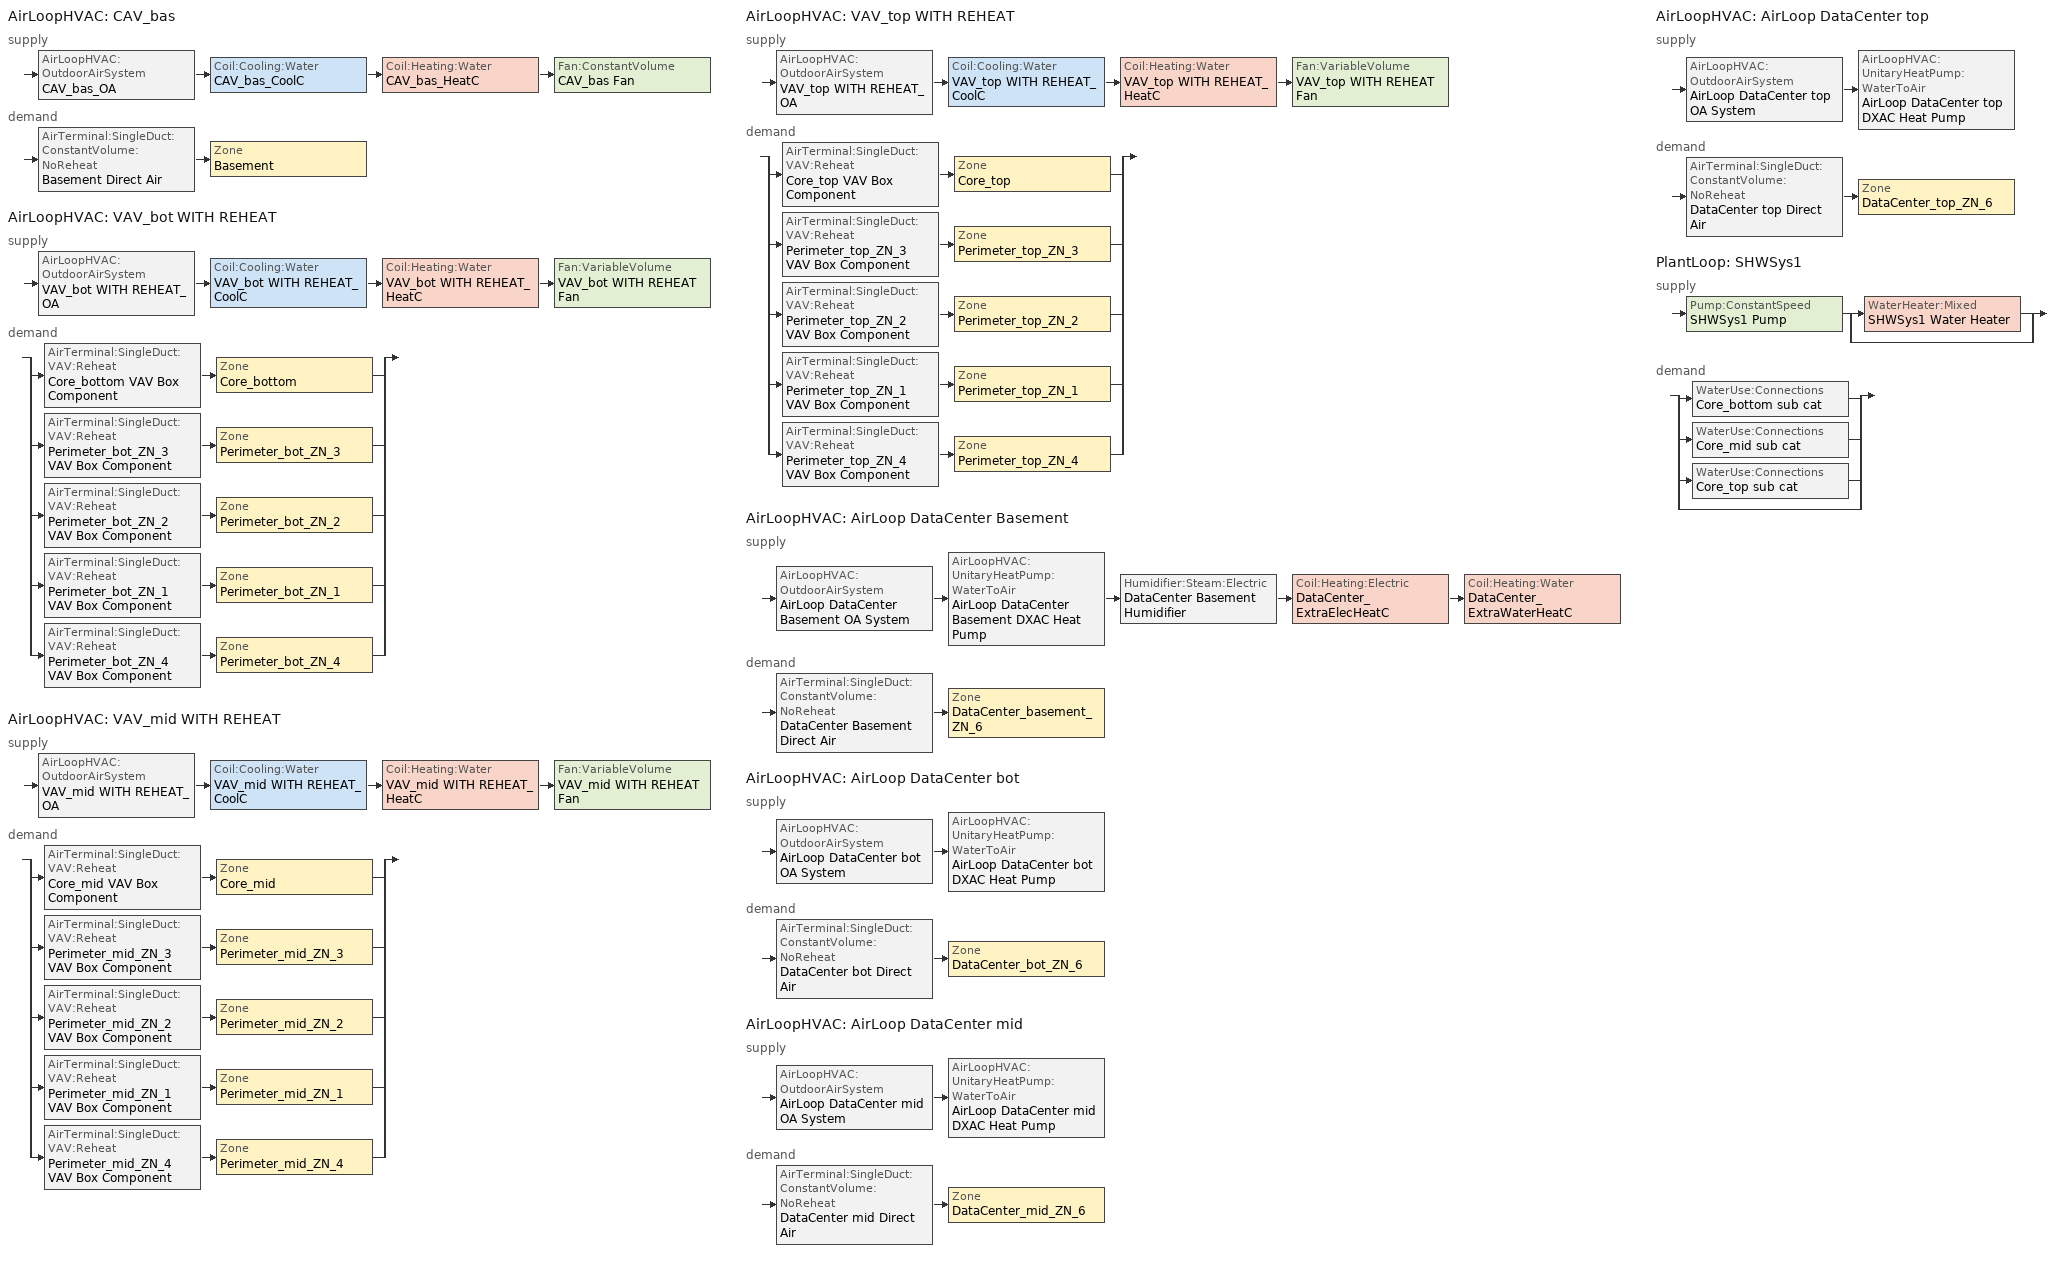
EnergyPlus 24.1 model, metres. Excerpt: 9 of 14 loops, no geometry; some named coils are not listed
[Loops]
AirLoopHVAC 'CAV_bas'
 supply: AirLoopHVAC:OutdoorAirSystem 'CAV_bas_OA' > Coil:Cooling:Water 'CAV_bas_CoolC' > Coil:Heating:Water 'CAV_bas_HeatC' > Fan:ConstantVolume 'CAV_bas Fan'
 demand: AirTerminal:SingleDuct:ConstantVolume:NoReheat 'Basement Direct Air' > Zone 'Basement'
AirLoopHVAC 'VAV_bot WITH REHEAT'
 supply: AirLoopHVAC:OutdoorAirSystem 'VAV_bot WITH REHEAT_OA' > Coil:Cooling:Water 'VAV_bot WITH REHEAT_CoolC' > Coil:Heating:Water 'VAV_bot WITH REHEAT_HeatC' > Fan:VariableVolume 'VAV_bot WITH REHEAT Fan'
 demand: split
  | AirTerminal:SingleDuct:VAV:Reheat 'Core_bottom VAV Box Component' > Zone 'Core_bottom'
  | AirTerminal:SingleDuct:VAV:Reheat 'Perimeter_bot_ZN_3 VAV Box Component' > Zone 'Perimeter_bot_ZN_3'
  | AirTerminal:SingleDuct:VAV:Reheat 'Perimeter_bot_ZN_2 VAV Box Component' > Zone 'Perimeter_bot_ZN_2'
  | AirTerminal:SingleDuct:VAV:Reheat 'Perimeter_bot_ZN_1 VAV Box Component' > Zone 'Perimeter_bot_ZN_1'
  | AirTerminal:SingleDuct:VAV:Reheat 'Perimeter_bot_ZN_4 VAV Box Component' > Zone 'Perimeter_bot_ZN_4'
AirLoopHVAC 'VAV_mid WITH REHEAT'
 supply: AirLoopHVAC:OutdoorAirSystem 'VAV_mid WITH REHEAT_OA' > Coil:Cooling:Water 'VAV_mid WITH REHEAT_CoolC' > Coil:Heating:Water 'VAV_mid WITH REHEAT_HeatC' > Fan:VariableVolume 'VAV_mid WITH REHEAT Fan'
 demand: split
  | AirTerminal:SingleDuct:VAV:Reheat 'Core_mid VAV Box Component' > Zone 'Core_mid'
  | AirTerminal:SingleDuct:VAV:Reheat 'Perimeter_mid_ZN_3 VAV Box Component' > Zone 'Perimeter_mid_ZN_3'
  | AirTerminal:SingleDuct:VAV:Reheat 'Perimeter_mid_ZN_2 VAV Box Component' > Zone 'Perimeter_mid_ZN_2'
  | AirTerminal:SingleDuct:VAV:Reheat 'Perimeter_mid_ZN_1 VAV Box Component' > Zone 'Perimeter_mid_ZN_1'
  | AirTerminal:SingleDuct:VAV:Reheat 'Perimeter_mid_ZN_4 VAV Box Component' > Zone 'Perimeter_mid_ZN_4'
AirLoopHVAC 'VAV_top WITH REHEAT'
 supply: AirLoopHVAC:OutdoorAirSystem 'VAV_top WITH REHEAT_OA' > Coil:Cooling:Water 'VAV_top WITH REHEAT_CoolC' > Coil:Heating:Water 'VAV_top WITH REHEAT_HeatC' > Fan:VariableVolume 'VAV_top WITH REHEAT Fan'
 demand: split
  | AirTerminal:SingleDuct:VAV:Reheat 'Core_top VAV Box Component' > Zone 'Core_top'
  | AirTerminal:SingleDuct:VAV:Reheat 'Perimeter_top_ZN_3 VAV Box Component' > Zone 'Perimeter_top_ZN_3'
  | AirTerminal:SingleDuct:VAV:Reheat 'Perimeter_top_ZN_2 VAV Box Component' > Zone 'Perimeter_top_ZN_2'
  | AirTerminal:SingleDuct:VAV:Reheat 'Perimeter_top_ZN_1 VAV Box Component' > Zone 'Perimeter_top_ZN_1'
  | AirTerminal:SingleDuct:VAV:Reheat 'Perimeter_top_ZN_4 VAV Box Component' > Zone 'Perimeter_top_ZN_4'
AirLoopHVAC 'AirLoop DataCenter Basement'
 supply: AirLoopHVAC:OutdoorAirSystem 'AirLoop DataCenter Basement OA System' > AirLoopHVAC:UnitaryHeatPump:WaterToAir 'AirLoop DataCenter Basement DXAC Heat Pump' > Humidifier:Steam:Electric 'DataCenter Basement Humidifier' > Coil:Heating:Electric 'DataCenter_ExtraElecHeatC' > Coil:Heating:Water 'DataCenter_ExtraWaterHeatC'
 demand: AirTerminal:SingleDuct:ConstantVolume:NoReheat 'DataCenter Basement Direct Air' > Zone 'DataCenter_basement_ZN_6'
AirLoopHVAC 'AirLoop DataCenter bot'
 supply: AirLoopHVAC:OutdoorAirSystem 'AirLoop DataCenter bot OA System' > AirLoopHVAC:UnitaryHeatPump:WaterToAir 'AirLoop DataCenter bot DXAC Heat Pump'
 demand: AirTerminal:SingleDuct:ConstantVolume:NoReheat 'DataCenter bot Direct Air' > Zone 'DataCenter_bot_ZN_6'
AirLoopHVAC 'AirLoop DataCenter mid'
 supply: AirLoopHVAC:OutdoorAirSystem 'AirLoop DataCenter mid OA System' > AirLoopHVAC:UnitaryHeatPump:WaterToAir 'AirLoop DataCenter mid DXAC Heat Pump'
 demand: AirTerminal:SingleDuct:ConstantVolume:NoReheat 'DataCenter mid Direct Air' > Zone 'DataCenter_mid_ZN_6'
AirLoopHVAC 'AirLoop DataCenter top'
 supply: AirLoopHVAC:OutdoorAirSystem 'AirLoop DataCenter top OA System' > AirLoopHVAC:UnitaryHeatPump:WaterToAir 'AirLoop DataCenter top DXAC Heat Pump'
 demand: AirTerminal:SingleDuct:ConstantVolume:NoReheat 'DataCenter top Direct Air' > Zone 'DataCenter_top_ZN_6'
PlantLoop 'SHWSys1'
 supply: Pump:ConstantSpeed 'SHWSys1 Pump' > split
  | WaterHeater:Mixed 'SHWSys1 Water Heater'
  | bypass
 demand: split
  | WaterUse:Connections 'Core_bottom sub cat'
  | WaterUse:Connections 'Core_mid sub cat'
  | WaterUse:Connections 'Core_top sub cat'
  | bypass
[DesignSpecification:OutdoorAir] Outdoor Air Flow per Zone Floor Area {m3/s-m2}=0.000431773
Name | Outdoor Air Method | Outdoor Air Flow per Zone {m3/s} | Outdoor Air Flow per Person {m3/s-person}
SZ DSOA Basement; SZ DSOA Core_bottom; SZ DSOA Core_mid; SZ DSOA Core_top; SZ DSOA Perimeter_bot_ZN_3; SZ DSOA Perimeter_bot_ZN_2; SZ DSOA Perimeter_bot_ZN_1; SZ DSOA Perimeter_bot_ZN_4; SZ DSOA Perimeter_mid_ZN_3; SZ DSOA Perimeter_mid_ZN_2; SZ DSOA Perimeter_mid_ZN_1; SZ DSOA Perimeter_mid_ZN_4; SZ DSOA Perimeter_top_ZN_3; SZ DSOA Perimeter_top_ZN_2; SZ DSOA Perimeter_top_ZN_1; SZ DSOA Perimeter_top_ZN_4; SZ DSOA DataCenter_basement_ZN_6; SZ DSOA DataCenter_bot_ZN_6; SZ DSOA DataCenter_mid_ZN_6; SZ DSOA DataCenter_top_ZN_6 | Flow/Area | 0
CM DSOA Core_top; CM DSOA Perimeter_top_ZN_1; CM DSOA Perimeter_top_ZN_2; CM DSOA Perimeter_top_ZN_3; CM DSOA Perimeter_top_ZN_4; CM DSOA Core_bottom; CM DSOA Perimeter_bot_ZN_1; CM DSOA Perimeter_bot_ZN_2; CM DSOA Perimeter_bot_ZN_3; CM DSOA Perimeter_bot_ZN_4; CM DSOA Core_mid; CM DSOA Perimeter_mid_ZN_1; CM DSOA Perimeter_mid_ZN_2; CM DSOA Perimeter_mid_ZN_3; CM DSOA Perimeter_mid_ZN_4 | Sum |  | 1e-08
[DesignSpecification:ZoneAirDistribution] Zone Air Distribution Effectiveness in Cooling Mode=1; Zone Air Distribution Effectiveness in Heating Mode=1
Name | Minimum Zone Ventilation Efficiency
VAV_Zone_AirDistribution | 0.6
CM DSZAD Core_top; CM DSZAD Perimeter_top_ZN_1; CM DSZAD Perimeter_top_ZN_2; CM DSZAD Perimeter_top_ZN_3; CM DSZAD Perimeter_top_ZN_4; CM DSZAD Core_bottom; CM DSZAD Perimeter_bot_ZN_1; CM DSZAD Perimeter_bot_ZN_2; CM DSZAD Perimeter_bot_ZN_3; CM DSZAD Perimeter_bot_ZN_4; CM DSZAD Core_mid; CM DSZAD Perimeter_mid_ZN_1; CM DSZAD Perimeter_mid_ZN_2; CM DSZAD Perimeter_mid_ZN_3; CM DSZAD Perimeter_mid_ZN_4
[Sizing:Zone] Zone Cooling Design Supply Air Temperature Input Method=SupplyAirTemperature; Zone Cooling Design Supply Air Temperature {C}=12.8; Zone Heating Design Supply Air Temperature Input Method=SupplyAirTemperature; Zone Heating Design Supply Air Temperature {C}=40; Zone Cooling Design Supply Air Humidity Ratio {kgWater/kgDryAir}=0.007; Zone Heating Design Supply Air Humidity Ratio {kgWater/kgDryAir}=0.008; Cooling Design Air Flow Method=DesignDay; Cooling Design Air Flow Rate {m3/s}=0; Cooling Minimum Air Flow {m3/s}=0; Cooling Minimum Air Flow Fraction=0; Heating Design Air Flow Method=DesignDay; Heating Design Air Flow Rate {m3/s}=0; Account for Dedicated Outdoor Air System=No; Dedicated Outdoor Air System Control Strategy=NeutralSupplyAir; Dedicated Outdoor Air Low Setpoint Temperature for Design {C}=autosize; Dedicated Outdoor Air High Setpoint Temperature for Design {C}=autosize
Name | Design Specification Outdoor Air Object | Design Specification Zone Air Distribution Object | Heating Maximum Air Flow Fraction
Basement | SZ DSOA Basement
Core_bottom | SZ DSOA Core_bottom | VAV_Zone_AirDistribution
Core_mid | SZ DSOA Core_mid | VAV_Zone_AirDistribution
Core_top | SZ DSOA Core_top | VAV_Zone_AirDistribution
Perimeter_bot_ZN_3 | SZ DSOA Perimeter_bot_ZN_3 | VAV_Zone_AirDistribution
Perimeter_bot_ZN_2 | SZ DSOA Perimeter_bot_ZN_2 | VAV_Zone_AirDistribution
Perimeter_bot_ZN_1 | SZ DSOA Perimeter_bot_ZN_1 | VAV_Zone_AirDistribution
Perimeter_bot_ZN_4 | SZ DSOA Perimeter_bot_ZN_4 | VAV_Zone_AirDistribution
Perimeter_mid_ZN_3 | SZ DSOA Perimeter_mid_ZN_3 | VAV_Zone_AirDistribution
Perimeter_mid_ZN_2 | SZ DSOA Perimeter_mid_ZN_2 | VAV_Zone_AirDistribution
Perimeter_mid_ZN_1 | SZ DSOA Perimeter_mid_ZN_1 | VAV_Zone_AirDistribution
Perimeter_mid_ZN_4 | SZ DSOA Perimeter_mid_ZN_4 | VAV_Zone_AirDistribution
Perimeter_top_ZN_3 | SZ DSOA Perimeter_top_ZN_3 | VAV_Zone_AirDistribution
Perimeter_top_ZN_2 | SZ DSOA Perimeter_top_ZN_2 | VAV_Zone_AirDistribution
Perimeter_top_ZN_1 | SZ DSOA Perimeter_top_ZN_1 | VAV_Zone_AirDistribution
Perimeter_top_ZN_4 | SZ DSOA Perimeter_top_ZN_4 | VAV_Zone_AirDistribution
DataCenter_basement_ZN_6 | SZ DSOA DataCenter_basement_ZN_6 |  | 0.3
DataCenter_bot_ZN_6 | SZ DSOA DataCenter_bot_ZN_6 |  | 0.3
DataCenter_mid_ZN_6 | SZ DSOA DataCenter_mid_ZN_6 |  | 0.3
DataCenter_top_ZN_6 | SZ DSOA DataCenter_top_ZN_6 |  | 0.3
[Sizing:System] Type of Load to Size On=Sensible; Preheat Design Temperature {C}=7; Preheat Design Humidity Ratio {kgWater/kgDryAir}=0.008; Precool Design Temperature {C}=12.8; Precool Design Humidity Ratio {kgWater/kgDryAir}=0.008; Central Cooling Design Supply Air Temperature {C}=12.8; Type of Zone Sum to Use=Coincident; 100% Outdoor Air in Cooling=No; 100% Outdoor Air in Heating=No; Central Cooling Design Supply Air Humidity Ratio {kgWater/kgDryAir}=0.007; Central Heating Design Supply Air Humidity Ratio {kgWater/kgDryAir}=0.008; Cooling Supply Air Flow Rate Method=DesignDay; Cooling Supply Air Flow Rate {m3/s}=0; Heating Supply Air Flow Rate Method=DesignDay; Heating Supply Air Flow Rate {m3/s}=0; System Outdoor Air Method=ZoneSum
Name | Design Outdoor Air Flow Rate {m3/s} | Central Heating Maximum System Air Flow Ratio | Central Heating Design Supply Air Temperature {C}
CAV_bas | AUTOSIZE | 1 | 40
VAV_bot WITH REHEAT; VAV_top WITH REHEAT | 2.0304 | 0.3 | 12.8
VAV_mid WITH REHEAT | 20.304 | 0.3 | 12.8
AirLoop DataCenter Basement; AirLoop DataCenter bot; AirLoop DataCenter mid; AirLoop DataCenter top | autosize | 1 | 40
[Sizing:Plant]
SHWSys1: Loop Type=Heating; Design Loop Exit Temperature {C}=60; Loop Design Temperature Difference {deltaC}=5
[ZoneControl:Thermostat] Control Type Schedule=Dual Zone Control Type Sched
Name | Zone or ZoneList | Control 1
Basement Thermostat | Basement | Basement DualSPSched
Core_bottom Thermostat | Core_bottom | Core_bottom DualSPSched
Core_mid Thermostat | Core_mid | Core_mid DualSPSched
Core_top Thermostat | Core_top | Core_top DualSPSched
Perimeter_bot_ZN_3 Thermostat | Perimeter_bot_ZN_3 | Perimeter_bot_ZN_3 DualSPSched
Perimeter_bot_ZN_2 Thermostat | Perimeter_bot_ZN_2 | Perimeter_bot_ZN_2 DualSPSched
Perimeter_bot_ZN_1 Thermostat | Perimeter_bot_ZN_1 | Perimeter_bot_ZN_1 DualSPSched
Perimeter_bot_ZN_4 Thermostat | Perimeter_bot_ZN_4 | Perimeter_bot_ZN_4 DualSPSched
Perimeter_mid_ZN_3 Thermostat | Perimeter_mid_ZN_3 | Perimeter_mid_ZN_3 DualSPSched
Perimeter_mid_ZN_2 Thermostat | Perimeter_mid_ZN_2 | Perimeter_mid_ZN_2 DualSPSched
Perimeter_mid_ZN_1 Thermostat | Perimeter_mid_ZN_1 | Perimeter_mid_ZN_1 DualSPSched
Perimeter_mid_ZN_4 Thermostat | Perimeter_mid_ZN_4 | Perimeter_mid_ZN_4 DualSPSched
Perimeter_top_ZN_3 Thermostat | Perimeter_top_ZN_3 | Perimeter_top_ZN_3 DualSPSched
Perimeter_top_ZN_2 Thermostat | Perimeter_top_ZN_2 | Perimeter_top_ZN_2 DualSPSched
Perimeter_top_ZN_1 Thermostat | Perimeter_top_ZN_1 | Perimeter_top_ZN_1 DualSPSched
Perimeter_top_ZN_4 Thermostat | Perimeter_top_ZN_4 | Perimeter_top_ZN_4 DualSPSched
DataCenter Basement Thermostat | DataCenter_basement_ZN_6 | DataCenter Cooling Setpoints Dual SP Control
DataCenter bot Thermostat | DataCenter_bot_ZN_6 | DataCenter Cooling Setpoints Dual SP Control
DataCenter mid Thermostat | DataCenter_mid_ZN_6 | DataCenter Cooling Setpoints Dual SP Control
DataCenter top Thermostat | DataCenter_top_ZN_6 | DataCenter Cooling Setpoints Dual SP Control
[ThermostatSetpoint:DualSetpoint]
Name | Heating Setpoint Temperature Schedule | Cooling Setpoint Temperature Schedule
Basement DualSPSched; Core_bottom DualSPSched; Core_mid DualSPSched; Core_top DualSPSched; Perimeter_bot_ZN_3 DualSPSched; Perimeter_bot_ZN_2 DualSPSched; Perimeter_bot_ZN_1 DualSPSched; Perimeter_bot_ZN_4 DualSPSched; Perimeter_mid_ZN_3 DualSPSched; Perimeter_mid_ZN_1 DualSPSched; Perimeter_mid_ZN_4 DualSPSched; Perimeter_top_ZN_3 DualSPSched; Perimeter_top_ZN_2 DualSPSched; Perimeter_top_ZN_1 DualSPSched; Perimeter_top_ZN_4 DualSPSched | HTGSETP_SCH_YES_OPTIMUM | CLGSETP_SCH_YES_OPTIMUM
Perimeter_mid_ZN_2 DualSPSched | HTGSETP_SCH_YES_OPTIMUM_w_SB | CLGSETP_SCH_YES_OPTIMUM_w_SB
DataCenter Cooling Setpoints Dual SP Control | HTGSETP_DC_SCH | CLGSETP_DC_SCH
[AirTerminal:SingleDuct:ConstantVolume:NoReheat]
Name | Availability Schedule | Maximum Air Flow Rate {m3/s}
Basement Direct Air | ALWAYS_ON | AUTOSIZE
DataCenter Basement Direct Air; DataCenter bot Direct Air; DataCenter mid Direct Air; DataCenter top Direct Air | Always_On | autosize
[AirTerminal:SingleDuct:VAV:Reheat] Availability Schedule=ALWAYS_ON; Maximum Air Flow Rate {m3/s}=AUTOSIZE; Maximum Hot Water or Steam Flow Rate {m3/s}=AUTOSIZE; Minimum Hot Water or Steam Flow Rate {m3/s}=0; Convergence Tolerance=0.001; Damper Heating Action=ReverseWithLimits; Maximum Flow Fraction During Reheat=0.5; Maximum Reheat Air Temperature {C}=40
Name | Zone Minimum Air Flow Input Method | Constant Minimum Air Flow Fraction | Reheat Coil | Minimum Air Flow Fraction Schedule
Core_bottom VAV Box Component | Constant | 0.245 | Core_bottom VAV Box Reheat Coil
Core_mid VAV Box Component | Constant | 0.261 | Core_mid VAV Box Reheat Coil
Core_top VAV Box Component | Constant | 0.262 | Core_top VAV Box Reheat Coil
Perimeter_bot_ZN_3 VAV Box Component | Constant | 0.198 | Perimeter_bot_ZN_3 VAV Box Reheat Coil
Perimeter_bot_ZN_2 VAV Box Component | Constant | 0.09 | Perimeter_bot_ZN_2 VAV Box Reheat Coil
Perimeter_bot_ZN_1 VAV Box Component | Constant | 0.174 | Perimeter_bot_ZN_1 VAV Box Reheat Coil
Perimeter_bot_ZN_4 VAV Box Component | Constant | 0.072 | Perimeter_bot_ZN_4 VAV Box Reheat Coil
Perimeter_mid_ZN_3 VAV Box Component | Constant | 0.216 | Perimeter_mid_ZN_3 VAV Box Reheat Coil
Perimeter_mid_ZN_2 VAV Box Component | Scheduled |  | Perimeter_mid_ZN_2 VAV Box Reheat Coil | PERIMETER_MID_ZN_2_MDP_Sch
Perimeter_mid_ZN_1 VAV Box Component | Constant | 0.183 | Perimeter_mid_ZN_1 VAV Box Reheat Coil
Perimeter_mid_ZN_4 VAV Box Component | Constant | 0.078 | Perimeter_mid_ZN_4 VAV Box Reheat Coil
Perimeter_top_ZN_3 VAV Box Component | Constant | 0.186 | Perimeter_top_ZN_3 VAV Box Reheat Coil
Perimeter_top_ZN_2 VAV Box Component | Constant | 0.085 | Perimeter_top_ZN_2 VAV Box Reheat Coil
Perimeter_top_ZN_1 VAV Box Component | Constant | 0.163 | Perimeter_top_ZN_1 VAV Box Reheat Coil
Perimeter_top_ZN_4 VAV Box Component | Constant | 0.074 | Perimeter_top_ZN_4 VAV Box Reheat Coil
[Zone equipment]
Basement: Basement Direct Air
Core_bottom: Core_bottom VAV Box Component
Core_mid: Core_mid VAV Box Component
Core_top: Core_top VAV Box Component
Perimeter_bot_ZN_3: Perimeter_bot_ZN_3 VAV Box Component
Perimeter_bot_ZN_2: Perimeter_bot_ZN_2 VAV Box Component
Perimeter_bot_ZN_1: Perimeter_bot_ZN_1 VAV Box Component
Perimeter_bot_ZN_4: Perimeter_bot_ZN_4 VAV Box Component
Perimeter_mid_ZN_3: Perimeter_mid_ZN_3 VAV Box Component
Perimeter_mid_ZN_2: Perimeter_mid_ZN_2 VAV Box Component
Perimeter_mid_ZN_1: Perimeter_mid_ZN_1 VAV Box Component
Perimeter_mid_ZN_4: Perimeter_mid_ZN_4 VAV Box Component
Perimeter_top_ZN_3: Perimeter_top_ZN_3 VAV Box Component
Perimeter_top_ZN_2: Perimeter_top_ZN_2 VAV Box Component
Perimeter_top_ZN_1: Perimeter_top_ZN_1 VAV Box Component
Perimeter_top_ZN_4: Perimeter_top_ZN_4 VAV Box Component
DataCenter_basement_ZN_6: DataCenter Basement Direct Air
DataCenter_bot_ZN_6: DataCenter bot Direct Air
DataCenter_mid_ZN_6: DataCenter mid Direct Air
DataCenter_top_ZN_6: DataCenter top Direct Air
[Fan:ConstantVolume]
CAV_bas Fan: Availability Schedule=HVACOperationSchd; Fan Total Efficiency=0.6006; Pressure Rise {Pa}=1018.41; Maximum Flow Rate {m3/s}=AUTOSIZE; Motor Efficiency=0.924; Motor In Airstream Fraction=1
[Fan:VariableVolume] Availability Schedule=HVACOperationSchd; Pressure Rise {Pa}=1314.72; Maximum Flow Rate {m3/s}=AUTOSIZE; Fan Power Minimum Flow Rate Input Method=Fraction; Fan Power Minimum Flow Fraction=0.25; Motor In Airstream Fraction=1; Fan Power Coefficient 1=0.0408; Fan Power Coefficient 2=0.088; Fan Power Coefficient 3=-0.0729; Fan Power Coefficient 4=0.9437; Fan Power Coefficient 5=0
Name | Fan Total Efficiency | Motor Efficiency
VAV_bot WITH REHEAT Fan; VAV_top WITH REHEAT Fan | 0.61165 | 0.941
VAV_mid WITH REHEAT Fan | 0.6084 | 0.936
[Fan:OnOff] Availability Schedule=Always_On; Maximum Flow Rate {m3/s}=autosize; Motor In Airstream Fraction=1
Name | Fan Total Efficiency | Pressure Rise {Pa} | Motor Efficiency
DataCenter Basement Supply Fan | 0.6201 | 1018.41 | 0.954
DataCenter bot Supply Fan; DataCenter mid Supply Fan; DataCenter top Supply Fan | 0.55575 | 622.5 | 0.855
[Coil:Cooling:Water] Availability Schedule=ALWAYS_ON; Design Water Flow Rate {m3/s}=AUTOSIZE; Design Air Flow Rate {m3/s}=AUTOSIZE; Design Inlet Water Temperature {C}=AUTOSIZE; Design Inlet Air Temperature {C}=AUTOSIZE; Design Outlet Air Temperature {C}=AUTOSIZE; Design Inlet Air Humidity Ratio {kgWater/kgDryAir}=AUTOSIZE; Design Outlet Air Humidity Ratio {kgWater/kgDryAir}=AUTOSIZE; Type of Analysis=SimpleAnalysis; Heat Exchanger Configuration=CrossFlow
CAV_bas_CoolC; VAV_bot WITH REHEAT_CoolC; VAV_mid WITH REHEAT_CoolC; VAV_top WITH REHEAT_CoolC
[Coil:Heating:Water] Rated Inlet Water Temperature {C}=82.2; Rated Outlet Water Temperature {C}=71.1
Name | Availability Schedule | Performance Input Method | Rated Capacity {W} | Rated Inlet Air Temperature {C} | Rated Outlet Air Temperature {C} | Rated Ratio for Air and Water Convection | U-Factor Times Area Value {W/K} | Maximum Water Flow Rate {m3/s}
DataCenter_ExtraWaterHeatC | DataCenter_ExtraWaterHeatC_Sch | NominalCapacity | 0 | 16.6 | 32.2 | 0.5
CAV_bas_HeatC; VAV_bot WITH REHEAT_HeatC; VAV_mid WITH REHEAT_HeatC; VAV_top WITH REHEAT_HeatC | ALWAYS_ON | UFactorTimesAreaAndDesignWaterFlowRate | AUTOSIZE | 12.8 | 40 |  | AUTOSIZE | AUTOSIZE
[Coil:Heating:Electric] Efficiency=1
Name | Availability Schedule | Nominal Capacity {W}
DataCenter_ExtraElecHeatC | DataCenter_ExtraElecHeatC_Sch | 10000000
Heat Pump DX Supp Heating Coil AirLoop DataCenter Basement; Heat Pump DX Supp Heating Coil AirLoop DataCenter bot; Heat Pump DX Supp Heating Coil AirLoop DataCenter mid; Heat Pump DX Supp Heating Coil AirLoop DataCenter top | ALWAYS_OFF | autosize
[Humidifier:Steam:Electric]
DataCenter Basement Humidifier: Availability Schedule=ALWAYS_ON; Rated Capacity {m3/s}=3.72E-5; Rated Power {W}=100000; Rated Fan Power {W}=0; Standby Power {W}=0
[AirLoopHVAC:UnitaryHeatPump:WaterToAir] Availability Schedule=Always_On; Supply Air Flow Rate {m3/s}=autosize; Heating Convergence=0.001; Cooling Convergence=0.001; Maximum Supply Air Temperature from Supplemental Heater {C}=50; Fan Placement=BlowThrough; Supply Air Fan Operating Mode Schedule=SupplyFanSch
Name | Controlling Zone or Thermostat Location | Supply Air Fan | Heating Coil | Cooling Coil | Supplemental Heating Coil
AirLoop DataCenter Basement DXAC Heat Pump | DataCenter_basement_ZN_6 | DataCenter Basement Supply Fan | Heat Pump HEATING Mode AirLoop DataCenter Basement | Heat Pump Cooling Mode AirLoop DataCenter Basement | Heat Pump DX Supp Heating Coil AirLoop DataCenter Basement
AirLoop DataCenter bot DXAC Heat Pump | DataCenter_bot_ZN_6 | DataCenter bot Supply Fan | Heat Pump HEATING Mode AirLoop DataCenter bot | Heat Pump Cooling Mode AirLoop DataCenter bot | Heat Pump DX Supp Heating Coil AirLoop DataCenter bot
AirLoop DataCenter mid DXAC Heat Pump | DataCenter_mid_ZN_6 | DataCenter mid Supply Fan | Heat Pump HEATING Mode AirLoop DataCenter mid | Heat Pump Cooling Mode AirLoop DataCenter mid | Heat Pump DX Supp Heating Coil AirLoop DataCenter mid
AirLoop DataCenter top DXAC Heat Pump | DataCenter_top_ZN_6 | DataCenter top Supply Fan | Heat Pump HEATING Mode AirLoop DataCenter top | Heat Pump Cooling Mode AirLoop DataCenter top | Heat Pump DX Supp Heating Coil AirLoop DataCenter top
[Controller:WaterCoil] Control Variable=Temperature; Actuator Variable=FLOW; Maximum Actuated Flow {m3/s}=AUTOSIZE; Minimum Actuated Flow {m3/s}=0
Name | Action | Controller Convergence Tolerance {deltaC}
CAV_bas_CoolC_Controller; VAV_bot WITH REHEAT_CoolC_Controller; VAV_mid WITH REHEAT_CoolC_Controller; VAV_top WITH REHEAT_CoolC_Controller | REVERSE
CAV_bas_HeatC_Controller; VAV_bot WITH REHEAT_HeatC_Controller; VAV_mid WITH REHEAT_HeatC_Controller; VAV_top WITH REHEAT_HeatC_Controller | NORMAL | 0.0001
DataCenter_bas_HeatC_Controller | NORMAL
[Controller:OutdoorAir] Economizer Control Action Type=ModulateFlow; Lockout Type=LockoutWithHeating; Minimum Limit Type=FixedMinimum; Minimum Outdoor Air Schedule=MinOA_MotorizedDamper_Sched
Name | Minimum Outdoor Air Flow Rate {m3/s} | Maximum Outdoor Air Flow Rate {m3/s} | Economizer Control Type | Maximum Fraction of Outdoor Air Schedule | Mechanical Ventilation Controller
CAV_bas_OA_Controller | AUTOSIZE | AUTOSIZE | DifferentialDryBulb
VAV_bot WITH REHEAT_OA_Controller | 0 | AUTOSIZE | DifferentialDryBulb | VAV_BOT WITH REHEAT Max OA Fraction | VAV_bot WITH REHEAT_DCV
VAV_mid WITH REHEAT_OA_Controller | 0 | AUTOSIZE | DifferentialDryBulb | VAV_MID WITH REHEAT Max OA Fraction | VAV_mid WITH REHEAT_DCV
VAV_top WITH REHEAT_OA_Controller | 0 | AUTOSIZE | DifferentialDryBulb | VAV_TOP WITH REHEAT Max OA Fraction | VAV_top WITH REHEAT_DCV
AirLoop DataCenter Basement OA Controller | autosize | autosize | DifferentialDryBulb
AirLoop DataCenter bot OA Controller; AirLoop DataCenter mid OA Controller; AirLoop DataCenter top OA Controller | 0 | autosize | NoEconomizer
[Controller:MechanicalVentilation] Availability Schedule=MinOA_MotorizedDamper_Sched; Demand Controlled Ventilation=Yes; System Outdoor Air Method=Standard62.1VentilationRateProcedureWithLimit
Name | Zone or ZoneList 1 | Design Specification Outdoor Air Object Name 1 | Design Specification Zone Air Distribution Object Name 1 | Zone or ZoneList 2 | Design Specification Outdoor Air Object Name 2 | Design Specification Zone Air Distribution Object Name 2 | Zone or ZoneList 3 | Design Specification Outdoor Air Object Name 3 | Design Specification Zone Air Distribution Object Name 3 | Zone or ZoneList 4 | Design Specification Outdoor Air Object Name 4 | Design Specification Zone Air Distribution Object Name 4 | Zone or ZoneList 5 | Design Specification Outdoor Air Object Name 5 | Design Specification Zone Air Distribution Object Name 5
VAV_top WITH REHEAT_DCV | Core_top | CM DSOA Core_top | CM DSZAD Core_top | Perimeter_top_ZN_1 | CM DSOA Perimeter_top_ZN_1 | CM DSZAD Perimeter_top_ZN_1 | Perimeter_top_ZN_2 | CM DSOA Perimeter_top_ZN_2 | CM DSZAD Perimeter_top_ZN_2 | Perimeter_top_ZN_3 | CM DSOA Perimeter_top_ZN_3 | CM DSZAD Perimeter_top_ZN_3 | Perimeter_top_ZN_4 | CM DSOA Perimeter_top_ZN_4 | CM DSZAD Perimeter_top_ZN_4
VAV_bot WITH REHEAT_DCV | Core_bottom | CM DSOA Core_bottom | CM DSZAD Core_bottom | Perimeter_bot_ZN_1 | CM DSOA Perimeter_bot_ZN_1 | CM DSZAD Perimeter_bot_ZN_1 | Perimeter_bot_ZN_2 | CM DSOA Perimeter_bot_ZN_2 | CM DSZAD Perimeter_bot_ZN_2 | Perimeter_bot_ZN_3 | CM DSOA Perimeter_bot_ZN_3 | CM DSZAD Perimeter_bot_ZN_3 | Perimeter_bot_ZN_4 | CM DSOA Perimeter_bot_ZN_4 | CM DSZAD Perimeter_bot_ZN_4
VAV_mid WITH REHEAT_DCV | Core_mid | CM DSOA Core_mid | CM DSZAD Core_mid | Perimeter_mid_ZN_1 | CM DSOA Perimeter_mid_ZN_1 | CM DSZAD Perimeter_mid_ZN_1 | Perimeter_mid_ZN_2 | CM DSOA Perimeter_mid_ZN_2 | CM DSZAD Perimeter_mid_ZN_2 | Perimeter_mid_ZN_3 | CM DSOA Perimeter_mid_ZN_3 | CM DSZAD Perimeter_mid_ZN_3 | Perimeter_mid_ZN_4 | CM DSOA Perimeter_mid_ZN_4 | CM DSZAD Perimeter_mid_ZN_4
[AirLoopHVAC]
Name | Design Supply Air Flow Rate {m3/s}
CAV_bas; VAV_bot WITH REHEAT; VAV_mid WITH REHEAT; VAV_top WITH REHEAT | AUTOSIZE
AirLoop DataCenter Basement; AirLoop DataCenter bot; AirLoop DataCenter mid; AirLoop DataCenter top | autosize
[Pump:ConstantSpeed]
SHWSys1 Pump: Design Flow Rate {m3/s}=AUTOSIZE; Design Pump Head {Pa}=29891; Design Power Consumption {W}=AUTOSIZE; Motor Efficiency=0.3; Fraction of Motor Inefficiencies to Fluid Stream=0; Pump Control Type=Intermittent
[WaterHeater:Mixed]
SHWSys1 Water Heater: Tank Volume {m3}=1.135624; Setpoint Temperature Schedule=SHWSys1 Water Heater Setpoint Temperature Schedule; Deadband Temperature Difference {deltaC}=2; Maximum Temperature Limit {C}=82.2222; Heater Control Type=Cycle; Heater Maximum Capacity {W}=87921.32; Heater Fuel Type=NATURALGAS; Heater Thermal Efficiency=0.803989; Off Cycle Parasitic Fuel Consumption Rate {W}=7280.88; Off Cycle Parasitic Fuel Type=NATURALGAS; Off Cycle Parasitic Heat Fraction to Tank=0.8; On Cycle Parasitic Fuel Consumption Rate {W}=7280.88; On Cycle Parasitic Fuel Type=NATURALGAS; Ambient Temperature Indicator=zone; Ambient Temperature Zone=BASEMENT; Off Cycle Loss Coefficient to Ambient Temperature {W/K}=11.2541; On Cycle Loss Coefficient to Ambient Temperature {W/K}=11.2541; Use Side Effectiveness=1; Source Side Effectiveness=1; Use Side Design Flow Rate {m3/s}=AUTOSIZE; Source Side Design Flow Rate {m3/s}=AUTOSIZE; Indirect Water Heating Recovery Time {hr}=1.5
[PlantLoop]
SHWSys1: Fluid Type=WATER; Plant Equipment Operation Scheme=SHWSys1 Loop Operation Scheme List; Maximum Loop Temperature {C}=60; Minimum Loop Temperature {C}=10; Maximum Loop Flow Rate {m3/s}=AUTOSIZE; Minimum Loop Flow Rate {m3/s}=0; Plant Loop Volume {m3}=AUTOSIZE; Load Distribution Scheme=Optimal
[PlantEquipmentList]
SHWSys1 Equipment List: SHWSys1 Water Heater
[PlantEquipmentOperation:HeatingLoad]
SHWSys1 Operation Scheme: Load Range 1 Lower Limit {W}=0; Load Range 1 Upper Limit {W}=1000000000000000; Range 1 Equipment List=SHWSys1 Equipment List
[PlantEquipmentOperationSchemes]
SHWSys1 Loop Operation Scheme List: Control Scheme 1=SHWSys1 Operation Scheme; Control Scheme 1 Schedule=PlantOnSched
[EnergyManagementSystem:Sensor]
Name | Output:Variable or Output:Meter Index Key | Output:Variable or Output:Meter
DataCenter_Humidifier_Status | DataCenter Basement Humidifier | Humidifier Water Volume Flow Rate
DataCenter_HeatC_Status | HEAT PUMP HEATING MODE AIRLOOP DATACENTER BASEMENT | Heating Coil Electricity Rate
DataCenter_AfterHumidifier_Temp | DataCenter_Humidifier-DataCenter_ExtraElecHeatCNode | System Node Temperature
DataCenter_AfterElecHeatC_Temp | DataCenter_EXTRAELECHEATC-DataCenter_EXTRAWATERHEATCNODE | System Node Temperature
VAV_bot_WITH_REHEAT_OA_VRP | VAV_bot WITH REHEAT | Air System Outdoor Air Mechanical Ventilation Requested Mass Flow Rate
VAV_bot_WITH_REHEAT_OA | VAV_bot WITH REHEAT | Air System Outdoor Air Mass Flow Rate
VAV_bot_SUPPLY_FLOW | VAV_bot WITH REHEAT_OA-VAV WITH REHEAT_CoolCNode | System Node Standard Density Volume Flow Rate
VAV_mid_WITH_REHEAT_OA_VRP | VAV_mid WITH REHEAT | Air System Outdoor Air Mechanical Ventilation Requested Mass Flow Rate
VAV_mid_WITH_REHEAT_OA | VAV_mid WITH REHEAT | Air System Outdoor Air Mass Flow Rate
VAV_mid_SUPPLY_FLOW | VAV_mid WITH REHEAT_OA-VAV WITH REHEAT_CoolCNode | System Node Standard Density Volume Flow Rate
VAV_top_WITH_REHEAT_OA_VRP | VAV_top WITH REHEAT | Air System Outdoor Air Mechanical Ventilation Requested Mass Flow Rate
VAV_top_WITH_REHEAT_OA | VAV_top WITH REHEAT | Air System Outdoor Air Mass Flow Rate
VAV_top_SUPPLY_FLOW | VAV_top WITH REHEAT_OA-VAV WITH REHEAT_CoolCNode | System Node Standard Density Volume Flow Rate
Basement_LSr | Basement | Zone Lights Electricity Rate
Basement_Occ_Sensor | Basement | People Occupant Count
Core_bottom_LSr | Core_bottom | Zone Lights Electricity Rate
Core_bottom_Occ_Sensor | Core_bottom | People Occupant Count
Core_mid_LSr | Core_mid | Zone Lights Electricity Rate
Core_mid_Occ_Sensor | Core_mid | People Occupant Count
Core_top_LSr | Core_top | Zone Lights Electricity Rate
Core_top_Occ_Sensor | Core_top | People Occupant Count
Perimeter_bot_ZN_3_LSr | Perimeter_bot_ZN_3 | Zone Lights Electricity Rate
Perimeter_bot_ZN_3_Occ_Sensor | Perimeter_bot_ZN_3 | People Occupant Count
Perimeter_bot_ZN_2_LSr | Perimeter_bot_ZN_2 | Zone Lights Electricity Rate
Perimeter_bot_ZN_2_Occ_Sensor | Perimeter_bot_ZN_2 | People Occupant Count
Perimeter_bot_ZN_1_LSr | Perimeter_bot_ZN_1 | Zone Lights Electricity Rate
Perimeter_bot_ZN_1_Occ_Sensor | Perimeter_bot_ZN_1 | People Occupant Count
Perimeter_bot_ZN_4_LSr | Perimeter_bot_ZN_4 | Zone Lights Electricity Rate
Perimeter_bot_ZN_4_Occ_Sensor | Perimeter_bot_ZN_4 | People Occupant Count
Perimeter_mid_ZN_3_LSr | Perimeter_mid_ZN_3 | Zone Lights Electricity Rate
Perimeter_mid_ZN_3_Occ_Sensor | Perimeter_mid_ZN_3 | People Occupant Count
Perimeter_mid_ZN_2_LSr | Perimeter_mid_ZN_2 | Zone Lights Electricity Rate
Perimeter_mid_ZN_2_Occ_Sensor | Perimeter_mid_ZN_2 | People Occupant Count
Perimeter_mid_ZN_1_LSr | Perimeter_mid_ZN_1 | Zone Lights Electricity Rate
Perimeter_mid_ZN_1_Occ_Sensor | Perimeter_mid_ZN_1 | People Occupant Count
Perimeter_mid_ZN_4_LSr | Perimeter_mid_ZN_4 | Zone Lights Electricity Rate
Perimeter_mid_ZN_4_Occ_Sensor | Perimeter_mid_ZN_4 | People Occupant Count
Perimeter_top_ZN_3_LSr | Perimeter_top_ZN_3 | Zone Lights Electricity Rate
Perimeter_top_ZN_3_Occ_Sensor | Perimeter_top_ZN_3 | People Occupant Count
Perimeter_top_ZN_2_LSr | Perimeter_top_ZN_2 | Zone Lights Electricity Rate
Perimeter_top_ZN_2_Occ_Sensor | Perimeter_top_ZN_2 | People Occupant Count
Perimeter_top_ZN_1_LSr | Perimeter_top_ZN_1 | Zone Lights Electricity Rate
Perimeter_top_ZN_1_Occ_Sensor | Perimeter_top_ZN_1 | People Occupant Count
Perimeter_top_ZN_4_LSr | Perimeter_top_ZN_4 | Zone Lights Electricity Rate
Perimeter_top_ZN_4_Occ_Sensor | Perimeter_top_ZN_4 | People Occupant Count
[EnergyManagementSystem:Actuator] Actuated Component Type=System Node Setpoint; Actuated Component Control Type=Temperature Setpoint
Name | Actuated Component Unique
DataCenter_ExtraElecHeatC_SP | DataCenter_EXTRAELECHEATC-DataCenter_EXTRAWATERHEATCNODE
DataCenter_ExtraWaterHeatC_SP | AirLoop DataCenter Basement Supply Air Outlet
[EnergyManagementSystem:Program]
SET_Perimeter_top_ZN_3_Light_EMS_Program: SET Perimeter_top_ZN_3_LSr_IP=0.093*Perimeter_top_ZN_3_LSr/Perimeter_top_ZN_3_Area; IF (Perimeter_top_ZN_3_Occ_Sensor <= 0) && (Perimeter_top_ZN_3_LSr_IP >= 0.02); SET Perimeter_top_ZN_3_Light_Actuator = 0.02*Perimeter_top_ZN_3_Area/0.09290304; ELSE; SET Perimeter_top_ZN_3_Light_Actuator = NULL; ENDIF
[EnergyManagementSystem:OutputVariable] Type of Data in Variable=Averaged; Update Frequency=SystemTimeStep
Name | EMS Variable
DataCenter_ExtraElecHeatC_SP | DataCenter_ExtraElecHeatC_SP
DataCenter_ExtraWaterHeatC_SP | DataCenter_ExtraWaterHeatC_SP
[EnergyManagementSystem:InternalVariable]
Name | Internal Data Index Key | Internal Data Type
DataCenter_FanDesignMass | DataCenter Basement Supply Fan | Fan Maximum Mass Flow Rate
Basement_Area | Basement | Zone Floor Area
Core_bottom_Area | Core_bottom | Zone Floor Area
Core_mid_Area | Core_mid | Zone Floor Area
Core_top_Area | Core_top | Zone Floor Area
Perimeter_bot_ZN_3_Area | Perimeter_bot_ZN_3 | Zone Floor Area
Perimeter_bot_ZN_2_Area | Perimeter_bot_ZN_2 | Zone Floor Area
Perimeter_bot_ZN_1_Area | Perimeter_bot_ZN_1 | Zone Floor Area
Perimeter_bot_ZN_4_Area | Perimeter_bot_ZN_4 | Zone Floor Area
Perimeter_mid_ZN_3_Area | Perimeter_mid_ZN_3 | Zone Floor Area
Perimeter_mid_ZN_2_Area | Perimeter_mid_ZN_2 | Zone Floor Area
Perimeter_mid_ZN_1_Area | Perimeter_mid_ZN_1 | Zone Floor Area
Perimeter_mid_ZN_4_Area | Perimeter_mid_ZN_4 | Zone Floor Area
Perimeter_top_ZN_3_Area | Perimeter_top_ZN_3 | Zone Floor Area
Perimeter_top_ZN_2_Area | Perimeter_top_ZN_2 | Zone Floor Area
Perimeter_top_ZN_1_Area | Perimeter_top_ZN_1 | Zone Floor Area
Perimeter_top_ZN_4_Area | Perimeter_top_ZN_4 | Zone Floor Area
[SetpointManager:Scheduled]
SHWSys1 Loop Setpoint Manager: Control Variable=Temperature; Schedule=SHWSys1-Loop-Temp-Schedule; Setpoint Node or NodeList=SHWSys1 Supply Outlet Node
[SetpointManager:OutdoorAirReset] Control Variable=Temperature; Setpoint at Outdoor Low Temperature {C}=15.6; Outdoor Low Temperature {C}=10; Setpoint at Outdoor High Temperature {C}=12.8; Outdoor High Temperature {C}=21.1
Name | Setpoint Node or NodeList
VAV_bot Supply Air Temperature Manager | VAV_bot WITH REHEAT Supply Equipment Outlet Node
VAV_mid Supply Air Temperature Manager | VAV_mid WITH REHEAT Supply Equipment Outlet Node
VAV_top Supply Air Temperature Manager | VAV_top WITH REHEAT Supply Equipment Outlet Node
[SetpointManager:SingleZone:Heating] Control Variable=Temperature; Minimum Supply Air Temperature {C}=10; Maximum Supply Air Temperature {C}=50
Name | Control Zone | Setpoint Node or NodeList
CAV_bas SupAirTemp Manager - Htg | Basement | CAV_bas Supply Equipment Outlet Node
DataCenter Basement SupAirTemp Manager - Htg | DataCenter_basement_ZN_6 | AirLoop DataCenter Basement Supply Air Outlet
DataCenter_bot_ZN_6 SupAirTemp Manager - Htg | DataCenter_bot_ZN_6 | AirLoop DataCenter bot Supply Air Outlet
DataCenter_mid_ZN_6 SupAirTemp Manager - Htg | DataCenter_mid_ZN_6 | AirLoop DataCenter mid Supply Air Outlet
DataCenter_top_ZN_6 SupAirTemp Manager - Htg | DataCenter_top_ZN_6 | AirLoop DataCenter top Supply Air Outlet
[SetpointManager:SingleZone:Cooling] Control Variable=Temperature; Minimum Supply Air Temperature {C}=10; Maximum Supply Air Temperature {C}=50
Name | Control Zone | Setpoint Node or NodeList
CAV_bas SupAirTemp Manager - Clg | Basement | Basement Inlet Nodes
DataCenter Basement SupAirTemp Manager - Clg | DataCenter_basement_ZN_6 | Cooling Coil Air Outlet Node AirLoop DataCenter Basement
DataCenter_bot_ZN_6 SupAirTemp Manager - Clg | DataCenter_bot_ZN_6 | Cooling Coil Air Outlet Node AirLoop DataCenter bot
DataCenter_mid_ZN_6 SupAirTemp Manager - Clg | DataCenter_mid_ZN_6 | Cooling Coil Air Outlet Node AirLoop DataCenter mid
DataCenter_top_ZN_6 SupAirTemp Manager - Clg | DataCenter_top_ZN_6 | Cooling Coil Air Outlet Node AirLoop DataCenter top
[SetpointManager:SingleZone:Humidity:Minimum]
DataCenter_Basement Humidifier HUMRAT setpoint: Setpoint Node or NodeList=DataCenter_Humidifier-DataCenter_ExtraElecHeatCNode
[SetpointManager:MixedAir] Control Variable=Temperature
Name | Setpoint Node or NodeList
DataCenter_ExtraElecHeatC Air Temp Manager | DataCenter_ExtraElecHeatC-DataCenter_ExtraWaterHeatCNode
CAV_bas_CoolC SAT Manager | CAV_bas_CoolC-CAV_HeatCNode
CAV_bas_HeatC SAT Manager | CAV_bas_HeatC-CAV_FanNode
CAV_bas_OAMixed Air Temp Manager | CAV_bas_OA-CAV_CoolCNode
VAV_bot WITH REHEAT_CoolC SAT Manager | VAV_bot WITH REHEAT_CoolC-VAV WITH REHEAT_HeatCNode
VAV_bot WITH REHEAT_HeatC SAT Manager | VAV_bot WITH REHEAT_HeatC-VAV WITH REHEAT FanNode
VAV_bot WITH REHEAT_OAMixed Air Temp Manager | VAV_bot WITH REHEAT_OA-VAV WITH REHEAT_CoolCNode
VAV_mid WITH REHEAT_CoolC SAT Manager | VAV_mid WITH REHEAT_CoolC-VAV WITH REHEAT_HeatCNode
VAV_mid WITH REHEAT_HeatC SAT Manager | VAV_mid WITH REHEAT_HeatC-VAV WITH REHEAT FanNode
VAV_mid WITH REHEAT_OAMixed Air Temp Manager | VAV_mid WITH REHEAT_OA-VAV WITH REHEAT_CoolCNode
VAV_top WITH REHEAT_CoolC SAT Manager | VAV_top WITH REHEAT_CoolC-VAV WITH REHEAT_HeatCNode
VAV_top WITH REHEAT_HeatC SAT Manager | VAV_top WITH REHEAT_HeatC-VAV WITH REHEAT FanNode
VAV_top WITH REHEAT_OAMixed Air Temp Manager | VAV_top WITH REHEAT_OA-VAV WITH REHEAT_CoolCNode
DataCenter Basement OAMixed Air Temp Manager | DataCenter Basement Mixed Air Outlet
DataCenter bot OAMixed Air Temp Manager | DataCenter bot Mixed Air Outlet
DataCenter mid OAMixed Air Temp Manager | DataCenter mid Mixed Air Outlet
DataCenter top OAMixed Air Temp Manager | DataCenter top Mixed Air Outlet
[WaterUse:Equipment] Peak Flow Rate {m3/s}=3.66667e-05; Flow Rate Fraction Schedule=BLDG_SWH_SCH
Name | Hot Water Supply Temperature Schedule | Zone | Sensible Fraction Schedule | Latent Fraction Schedule
Core_bottom sub cat | Core_bottom sub catHot Supply Temp Sched | Core_bottom | Core_bottom sub cat Sensible fract sched | Core_bottom sub cat Latent fract sched
Core_mid sub cat | Core_mid sub catHot Supply Temp Sched | Core_mid | Core_mid sub cat Sensible fract sched | Core_mid sub cat Latent fract sched
Core_top sub cat | Core_top sub catHot Supply Temp Sched | Core_top | Core_top sub cat Sensible fract sched | Core_top sub cat Latent fract sched
[WaterUse:Connections]
Name | Water Use Equipment 1
Core_bottom sub cat | Core_bottom sub cat
Core_mid sub cat | Core_mid sub cat
Core_top sub cat | Core_top sub cat
[Schedule:Compact]
DataCenter_ExtraElecHeatC_Sch; ALWAYS_OFF: Through: 12/31, For: AllDays, Until: 24:00, 0
DataCenter_ExtraWaterHeatC_Sch; ALWAYS_ON; PlantOnSched; SupplyFanSch: Through: 12/31, For: AllDays, Until: 24:00, 1
HVACOperationSchd: Through: 12/31, For: Weekdays SummerDesignDay, Until: 06:00, 0, Until: 22:00, 1, Until: 24:00, 0, For: Saturday WinterDesignDay, Until: 06:00, 0, Until: 18:00, 1, Until: 24:00, 0, For: Sunday Holidays AllOtherDays, Until: 24:00, 0
BLDG_SWH_SCH: Through: 12/31, For: Weekdays SummerDesignDay, Until: 05:00, 0, Until: 06:00, 0, Until: 07:00, 0.07, Until: 08:00, 0.19, Until: 09:00, 0.35, Until: 10:00, 0.38, Until: 11:00, 0.39, Until: 12:00, 0.47, Until: 13:00, 0.57, Until: 14:00, 0.54, Until: 15:00, 0.34, Until: 16:00, 0.33, Until: 17:00, 0.44, Until: 18:00, 0.26, Until: 19:00, 0.21, Until: 20:00, 0.15, Until: 21:00, 0.17, Until: 22:00, 0.08, Until: 24:00, 0.05, For: Saturday WinterDesignDay, Until: 05:00, 0, Until: 06:00, 0, Until: 07:00, 0.07, Until: 08:00, 0.11, Until: 09:00, 0.15, Until: 10:00, 0.21, Until: 11:00, 0.19, Until: 12:00, 0.23, Until: 13:00, 0.2, Until: 14:00, 0.19, Until: 15:00, 0.15, Until: 16:00, 0.13, Until: 17:00, 0.14, Until: 21:00, 0.07, Until: 22:00, 0.09, Until: 24:00, 0.05, For: Sunday Holidays AllOtherDays, Until: 06:00, 0, Until: 07:00, 0.07, Until: 11:00, 0.04, Until: 13:00, 0.06, Until: 14:00, 0.09, Until: 15:00, 0.06, Until: 21:00, 0.04, Until: 22:00, 0.07, Until: 24:00, 0.04
HTGSETP_SCH_YES_OPTIMUM: Through: 12/31, For: WinterDesignDay, Until: 05:00, 15.6, Until: 06:00, 17.6, Until: 07:00, 19.6, Until: 22:00, 21, Until: 24:00, 15.6, For: Weekdays, Until: 04:00, 15.6, Until: 05:00, 17.8, Until: 06:00, 20, Until: 22:00, 21, Until: 24:00, 15.6, For SummerDesignDay, Until: 24:00, 15.6, For: Saturday, Until: 04:00, 15.6, Until: 05:00, 17.8, Until: 06:00, 20, Until: 17:00, 21, Until: 24:00, 15.6, For: Sunday Holidays AllOtherDays, Until: 24:00, 15.6
HTGSETP_SCH_YES_OPTIMUM_w_SB: Through: 12/31, For: Weekdays, Until: 01:00, 15.6, Until: 02:00, 15.6, Until: 03:00, 15.6, Until: 04:00, 15.6, Until: 05:00, 17.8, Until: 06:00, 20, Until: 07:00, 21, Until: 08:00, 21, Until: 09:00, 21, Until: 10:00, 21, Until: 11:00, 20.4444, Until: 12:00, 21, Until: 13:00, 20.4444, Until: 14:00, 21, Until: 15:00, 20.4444, Until: 16:00, 21, Until: 17:00, 21, Until: 18:00, 21, Until: 19:00, 21, Until: 20:00, 21, Until: 21:00, 21, Until: 22:00, 21, Until: 23:00, 15.6, Until: 24:00, 15.6, For: Saturday, Until: 01:00, 15.6, Until: 02:00, 15.6, Until: 03:00, 15.6, Until: 04:00, 15.6, Until: 05:00, 17.8, Until: 06:00, 20, Until: 07:00, 21, Until: 08:00, 21, Until: 09:00, 21, Until: 10:00, 21, Until: 11:00, 20.4444, Until: 12:00, 21, Until: 13:00, 20.4444, Until: 14:00, 21, Until: 15:00, 20.4444, Until: 16:00, 21, Until: 17:00, 21, Until: 18:00, 15.6, Until: 19:00, 15.6, Until: 20:00, 15.6, Until: 21:00, 15.6, Until: 22:00, 15.6, Until: 23:00, 15.6, Until: 24:00, 15.6, For: WinterDesignDay, Until: 05:00, 15.6, Until: 06:00, 17.6, Until: 07:00, 19.6, Until: 22:00, 21, Until: 24:00, 15.6, For SummerDesignDay, Until: 24:00, 15.6, For:Sunday Holidays AllOtherDays, Until: 24:00, 15.6
CLGSETP_SCH_YES_OPTIMUM: Through: 12/31, For: SummerDesignDay, Until: 05:00, 26.7, Until: 06:00, 25.7, Until: 07:00, 25, Until: 22:00, 24, Until: 24:00, 26.7, For: Weekdays, Until: 04:00, 26.7, Until: 05:00, 25.6, Until: 06:00, 25, Until: 22:00, 24, Until: 24:00, 26.7, For: Saturday, Until: 04:00, 26.7, Until: 05:00, 25.6, Until: 06:00, 25, Until: 17:00, 24, Until: 24:00, 26.7, For WinterDesignDay, Until: 24:00, 26.7, For: Sunday Holidays AllOtherDays, Until: 24:00, 26.7
CLGSETP_SCH_YES_OPTIMUM_w_SB: Through: 12/31, For: Weekdays, Until: 01:00, 26.7, Until: 02:00, 26.7, Until: 03:00, 26.7, Until: 04:00, 26.7, Until: 05:00, 25.6, Until: 06:00, 25, Until: 07:00, 24, Until: 08:00, 24, Until: 09:00, 24, Until: 10:00, 24, Until: 11:00, 24.5556, Until: 12:00, 24, Until: 13:00, 24.5556, Until: 14:00, 24, Until: 15:00, 24.5556, Until: 16:00, 24, Until: 17:00, 24, Until: 18:00, 24, Until: 19:00, 24, Until: 20:00, 24, Until: 21:00, 24, Until: 22:00, 24, Until: 23:00, 26.7, Until: 24:00, 26.7, For: Saturday, Until: 01:00, 26.7, Until: 02:00, 26.7, Until: 03:00, 26.7, Until: 04:00, 26.7, Until: 05:00, 25.6, Until: 06:00, 25, Until: 07:00, 24, Until: 08:00, 24, Until: 09:00, 24, Until: 10:00, 24, Until: 11:00, 24.5556, Until: 12:00, 24, Until: 13:00, 24.5556, Until: 14:00, 24, Until: 15:00, 24.5556, Until: 16:00, 24, Until: 17:00, 24, Until: 18:00, 26.7, Until: 19:00, 26.7, Until: 20:00, 26.7, Until: 21:00, 26.7, Until: 22:00, 26.7, Until: 23:00, 26.7, Until: 24:00, 26.7, For: SummerDesignDay, Until: 05:00, 26.7, Until: 06:00, 25.7, Until: 07:00, 25, Until: 22:00, 24, Until: 24:00, 26.7, For WinterDesignDay, Until: 24:00, 26.7, For:Sunday Holidays AllOtherDays, Until: 24:00, 26.7
MinOA_MotorizedDamper_Sched: Through: 12/31, For: Weekdays SummerDesignDay, Until: 07:00, 0, Until: 22:00, 1, Until: 24:00, 0, For: Saturday WinterDesignDay, Until: 07:00, 0, Until: 18:00, 1, Until: 24:00, 0, For: Sunday Holidays AllOtherDays, Until: 24:00, 0
Dual Zone Control Type Sched: Through: 12/31, For: AllDays, Until: 24:00, 4
Core_bottom sub cat Latent fract sched; Core_mid sub cat Latent fract sched; Core_top sub cat Latent fract sched: Through: 12/31, For: AllDays, Until: 24:00, 0.05
Core_bottom sub cat Sensible fract sched; Core_mid sub cat Sensible fract sched; Core_top sub cat Sensible fract sched: Through: 12/31, For: AllDays, Until: 24:00, 0.2
Core_bottom sub catHot Supply Temp Sched; Core_mid sub catHot Supply Temp Sched; Core_top sub catHot Supply Temp Sched: Through: 12/31, For: AllDays, Until: 24:00, 55
SHWSys1-Loop-Temp-Schedule; SHWSys1 Water Heater Setpoint Temperature Schedule: Through: 12/31, For: AllDays, Until: 24:00, 60
CLGSETP_DC_SCH: THROUGH: 12/31, FOR SummerDesignDay, UNTIL: 24:00, 27, FOR WinterDesignDay, UNTIL: 24:00, 27, FOR:AllOtherDays, UNTIL: 24:00, 27
HTGSETP_DC_SCH: THROUGH: 12/31, FOR:AllDays, UNTIL: 24:00, 18
PERIMETER_MID_ZN_2_MDP_Sch: Through: 12/31, For: Weekdays, Until: 01:00, 0.085, Until: 02:00, 0.085, Until: 03:00, 0.085, Until: 04:00, 0.085, Until: 05:00, 0.085, Until: 06:00, 0.085, Until: 07:00, 0.085, Until: 08:00, 0.085, Until: 09:00, 0.085, Until: 10:00, 0.085, Until: 11:00, 0, Until: 12:00, 0.085, Until: 13:00, 0, Until: 14:00, 0.085, Until: 15:00, 0, Until: 16:00, 0.085, Until: 17:00, 0.085, Until: 18:00, 0.085, Until: 19:00, 0.085, Until: 20:00, 0.085, Until: 21:00, 0.085, Until: 22:00, 0.085, Until: 23:00, 0.085, Until: 24:00, 0.085, For: Saturday, Until: 01:00, 0.085, Until: 02:00, 0.085, Until: 03:00, 0.085, Until: 04:00, 0.085, Until: 05:00, 0.085, Until: 06:00, 0.085, Until: 07:00, 0.085, Until: 08:00, 0.085, Until: 09:00, 0.085, Until: 10:00, 0.085, Until: 11:00, 0, Until: 12:00, 0.085, Until: 13:00, 0, Until: 14:00, 0.085, Until: 15:00, 0, Until: 16:00, 0.085, Until: 17:00, 0.085, Until: 18:00, 0.085, Until: 19:00, 0.085, Until: 20:00, 0.085, Until: 21:00, 0.085, Until: 22:00, 0.085, Until: 23:00, 0.085, Until: 24:00, 0.085, For: AllOtherDays, Until: 24:00, 0.085
[Schedule:Constant]
VAV_BOT WITH REHEAT Max OA Fraction; VAV_MID WITH REHEAT Max OA Fraction; VAV_TOP WITH REHEAT Max OA Fraction: 1
